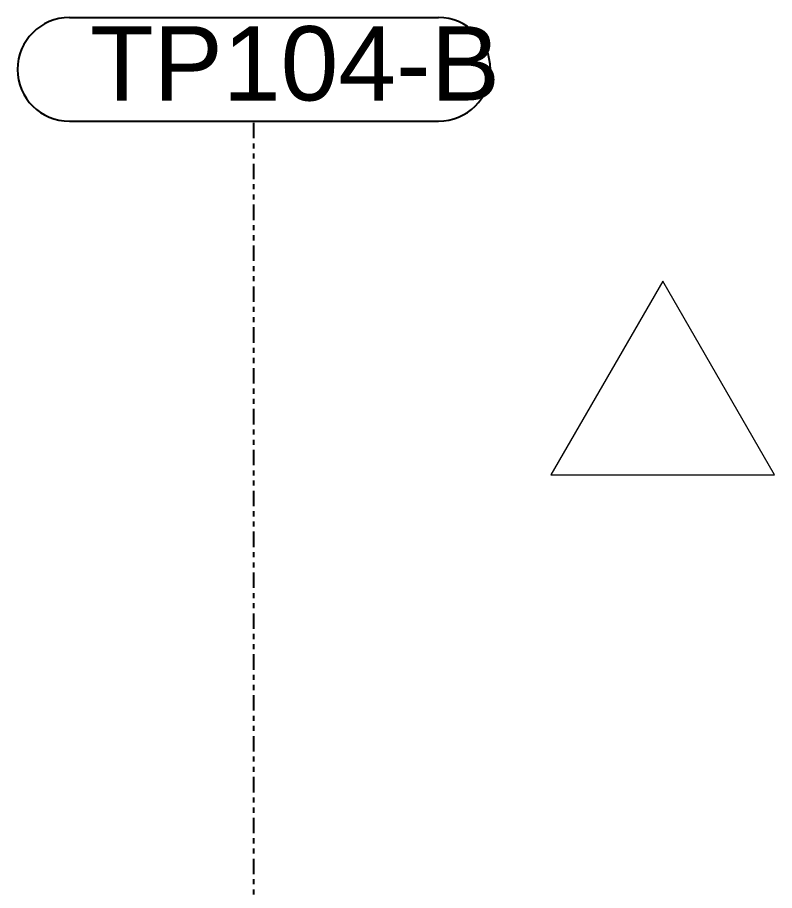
# Model space of a CAD drawing. Header units: inches. Extents: x 209270 to 234360, y -180214 to -150194.
# Drawn here: x 225056 to 226515, y -154674 to -152991 of the extents above; entities that cross this region are included whole.
import ezdxf

# ---------------------------------------------------------------- set-up
doc = ezdxf.new("R2010")
doc.units = ezdxf.units.IN
doc.header["$LTSCALE"] = 10
doc.header["$MEASUREMENT"] = 0
doc.linetypes.add('DXK_LINE_DOT5', pattern=[7.8785, 2.979, -0.9799, 0.9799, -0.9799, 0.9799, -0.9799])
for name, color, linetype in [('_STR_0', 7, 'Continuous'), ('_STR_10', 7, 'Continuous'), ('_STR_2', 7, 'Continuous')]:
    doc.layers.add(name, color=color, linetype=linetype)
doc.layers.add('REV-C', color=3, linetype='Continuous', lineweight=18)
doc.styles.add('Arial', font='arial.ttf', dxfattribs={"height": 0.2})

# ---------------------------------------------------------------- blocks, each defined once
blk = doc.blocks.new('A$Ca106b763')
at = {"layer": 'REV-C'}
blk.add_lwpolyline([(0, 373.2), (-215.5, 0), (215.5, 0)], close=True, dxfattribs=at)
blk = doc.blocks.new('GridLine-116860372-116903 - 114867')
at = {"layer": '_STR_10', "color": 7, "linetype": 'Continuous'}
for p, q in [((225156.3, -152991), (225867.4, -152991)), ((225156.3, -153191), (225867.4, -153191))]:
    blk.add_line(p, q, dxfattribs=at)
for centre, start, end in [((225156.3, -153091), 90, 270), ((225867.4, -153091), 270, 90)]:
    blk.add_arc(centre, 100, start, end, dxfattribs=at)
at = {"layer": '_STR_2', "color": 7, "linetype": 'DXK_LINE_DOT5'}
blk.add_line((225511.9, -165356.7), (225511.9, -153191), dxfattribs=at)
at = {"layer": '_STR_10', "color": 7, "linetype": 'Continuous', "style": 'Arial'}
blk.add_text('TP104-B', height=143.26, dxfattribs=at).set_placement((225196.3, -153151))

msp = doc.modelspace()

# ---------------------------------------------------------------- block references
at = {"layer": '_STR_0', "zscale": 0.8}
msp.add_blockref('GridLine-116860372-116903 - 114867', (0, 0), dxfattribs=at)
at = {"layer": 'REV-C'}
msp.add_blockref('A$Ca106b763', (226299.5, -153872.3, 0), dxfattribs=at)

doc.saveas('drawing.dxf')
